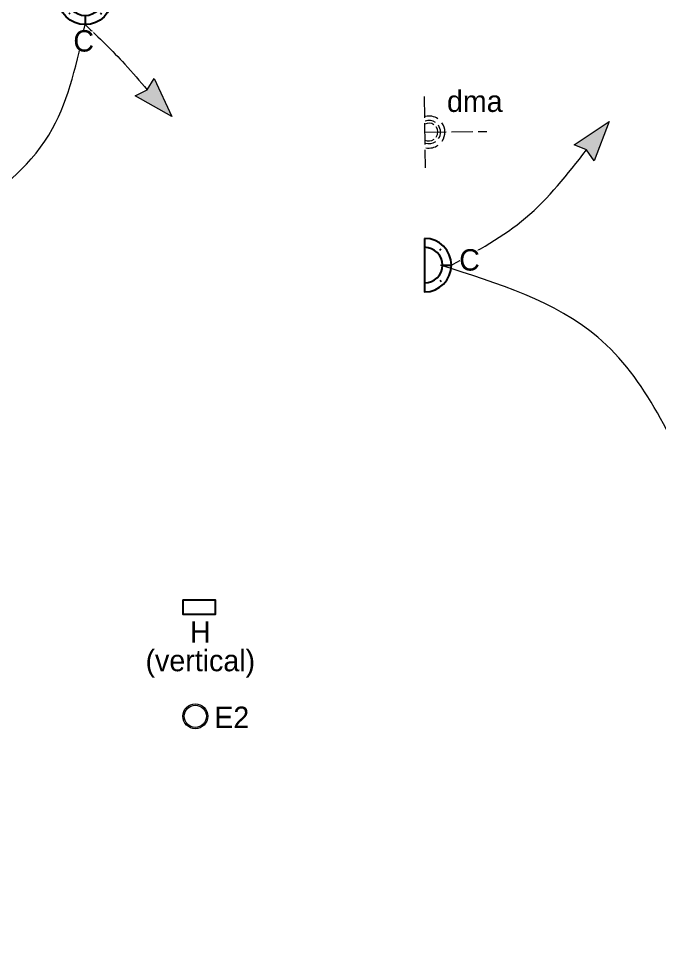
# Model space of a CAD drawing. Header units: millimetres. Extents: x 454430 to 532383, y -370512 to -310890.
# Drawn here: x 470912 to 474512, y -340814 to -335646 of the extents above; entities that cross this region are included whole.
import ezdxf
from ezdxf import colors
from ezdxf.entities.mleader import LeaderData, LeaderLine
from ezdxf.math import Vec2, Vec3

# ---------------------------------------------------------------- set-up
doc = ezdxf.new("R2010")
doc.units = ezdxf.units.MM
for name, pattern in [('ACAD_ISO02W100', [15, 12, -3]), ('prlm_ef', [0.165, 0.1, -0.065]), ('prlm_gaz', [36, 24, -3, 0, -3, 0, -3, 0, -3])]:
    doc.linetypes.add(name, pattern=pattern)
doc.layers.add('_GAZELEC-RESERVATION', color=1, linetype='Continuous', lineweight=18)
for name, color, linetype in [('prlm-EAU-EF', 161, 'Continuous'), ('prlm-ELEC-CFO', 201, 'Continuous'), ('prlm-GAZ', 20, 'Continuous')]:
    doc.layers.add(name, color=color, linetype=linetype)
doc.styles.add('prlm-elec-cfo', font='comic.ttf', dxfattribs={"height": 12})
doc.styles.get("Standard").update_dxf_attribs({"font": 'arial.ttf'})

# ---------------------------------------------------------------- blocks, each defined once
blk = doc.blocks.new('xi.dma')
at = {"layer": 'prlm-ELEC-CFO', "color": 0, "linetype": 'ACAD_ISO02W100', "lineweight": 5, "flags": 128}
for points in [[(0, 0), (0, 35)], [(-20, 0), (20, 0)]]:
    blk.add_lwpolyline(points, dxfattribs=at)
at = {"layer": 'prlm-ELEC-CFO', "color": 0, "linetype": 'ByBlock', "lineweight": 5}
for radius, start, end in [(9, 55, 125), (9, 145, 191.803), (6.5, 145, 199.0387), (5, 145, 207.3745), (6.5, 55, 125), (5, 55, 125), (5, 332.6255, 35), (6.5, 340.9613, 35), (9, 348.197, 35)]:
    blk.add_arc((0, 2.41), radius, start, end, dxfattribs=at)
blk = doc.blocks.new('xi.fl')
at = {"layer": 'prlm-ELEC-CFO'}
blk.add_hatch(color=0, dxfattribs=at).paths.add_polyline_path([(20.38, 0), (-1.98, -7.2), (0, 0), (-1.98, 7.2)])
at = {"layer": 'prlm-ELEC-CFO', "color": 0, "lineweight": 5}
blk.add_lwpolyline([(20.38, 0), (-1.98, -7.2), (0, 0), (-1.98, 7.2)], close=True, dxfattribs=at)
blk = doc.blocks.new('xi.lumC')
at = {"layer": 'prlm-ELEC-CFO', "color": 0, "linetype": 'ByBlock', "flags": 128}
blk.add_lwpolyline([(-15, 0), (15, 0, 1)], format="xyb", close=True, dxfattribs=at)
at = {"layer": 'prlm-ELEC-CFO', "color": 0}
for points in [[(0, 10), (0, 15)], [(-8.49, 8.49), (-9.19, 9.19)], [(8.49, 8.49), (9.19, 9.19)]]:
    blk.add_lwpolyline(points, dxfattribs=at)
blk.add_arc((0, 0), 10, 0, 180, dxfattribs=at)
blk = doc.blocks.new('xi.lumE')
at = {"layer": 'prlm-ELEC-CFO', "color": 0, "linetype": 'ByBlock', "lineweight": 13}
for radius in [7, 6.25]:
    blk.add_circle((0, 0), radius, dxfattribs=at)

msp = doc.modelspace()

# ---------------------------------------------------------------- linework, layer by layer
at = {"layer": 'prlm-EAU-EF', "linetype": 'prlm_ef'}
msp.add_spline([(469569.9, -337955), (469358.1, -337959.6), (469157, -338026), (469032, -338095.7), (468911.8, -338282.3), (468808.1, -338628.6), (468787.2, -338772.7), (468733, -339298.5), (468701.7, -339648.8), (468701.7, -340119.2), (468701.7, -341477.8), (468701.7, -342357.3), (468701.7, -342970.9), (468701.7, -344403.9), (468701.7, -345978.2), (468701.7, -347401.2), (468701.7, -349080.2), (468701.7, -349567.7), (468761.2, -350207.6), (468761.2, -350711.9), (468761.2, -351352.1), (468761.2, -352112.3), (468761.2, -353908.8), (468761.2, -356396.4), (468761.2, -358086.2), (468761.2, -360937.3), (468761.2, -361178.1), (468741.6, -362017), (468834, -362459.5), (469206.5, -362938.1), (469650.7, -363152.4), (470100.8, -363225.7), (470487.6, -363207.9), (470817.5, -363005.9), (470949.6, -362785.8), (470949.6, -362519.6), (470846.5, -362343.8), (470615.4, -362209.4), (470224.6, -362143.1)], degree=3, dxfattribs=at)
at = {"layer": 'prlm-ELEC-CFO'}
msp.add_lwpolyline([(471834.9, -338907.4), (471834.9, -338988.1), (472018.5, -338988.1), (472018.5, -338910.9), (471834.9, -338910.9)], dxfattribs=at)
at = {"layer": 'prlm-ELEC-CFO', "lineweight": 13}
for points in [[(469936.6, -337045.2), (471103.6, -336264.6), (471286.6, -335681)], [(471286.6, -335681), (471510.3, -335903.1), (471634.8, -336047)], [(473342.7, -337030.6), (473759.8, -336765.1), (474101.4, -336384.3)], [(474749, -338381), (474164.6, -337434.7), (473281.5, -337030.6)]]:
    msp.add_spline(points, degree=3, dxfattribs=at)

# ---------------------------------------------------------------- block references
at = {"layer": 'prlm-ELEC-CFO', "yscale": 10, "zscale": 10}
for name, p, xscale, rotation in [('xi.lumC', (471286.6, -335531), -10, 180.0011952108885), ('xi.fl', (471634.8, -336047), 10, 312.6319401446713), ('xi.fl', (474101.4, -336384.3), 10, 51.37342669912007), ('xi.lumC', (473192.7, -337030.5), 10, 269.9872816655126)]:
    msp.add_blockref(name, p, dxfattribs=dict(at, xscale=xscale, rotation=rotation))
at = {"layer": 'prlm-ELEC-CFO', "xscale": 10, "yscale": 10, "zscale": 10}
msp.add_blockref('xi.lumE', (471905.2, -339561.6), dxfattribs=at)

# ---------------------------------------------------------------- texts
at = {"layer": 'prlm-ELEC-CFO', "lineweight": 20, "char_height": 120, "attachment_point": 2, "line_spacing_factor": 0.8, "style": 'prlm-elec-cfo', "bg_fill": 3, "box_fill_scale": 0.95, "bg_fill_color": 256, "bg_fill_transparency": 0}
for s, insert in [('dma', (473474.2, -336050.9)), ('H\\P(vertical)', (471933.4, -339028.9)), ('E2', (472109.9, -339507.3))]:
    msp.add_mtext(s, dxfattribs=dict(at, insert=insert))

# ---------------------------------------------------------------- next in the draw order: block references
at = {"layer": 'prlm-ELEC-CFO', "xscale": 10, "yscale": 10, "zscale": 10, "rotation": 270.6450845547141}
msp.add_blockref('xi.dma', (473192.7, -336284.1), dxfattribs=at)

# ---------------------------------------------------------------- next in the draw order: texts
at = {"layer": 'prlm-ELEC-CFO', "lineweight": 20, "char_height": 120, "attachment_point": 2, "line_spacing_factor": 0.8, "style": 'prlm-elec-cfo', "bg_fill": 3, "box_fill_scale": 0.95, "bg_fill_color": 256, "bg_fill_transparency": 0}
for insert in [(471278.5, -335712.3), (473444.7, -336941)]:
    msp.add_mtext('C', dxfattribs=dict(at, insert=insert))

# ---------------------------------------------------------------- next in the draw order: leaders
at = {"layer": '_GAZELEC-RESERVATION', "color": 6}
ml = msp.add_multileader_mtext('Standard', dxfattribs=at)
ml.set_content('résa n°65\\P200x200 en dalle haute', color=6)
ml.set_leader_properties()
ml.build(insert=Vec2(0, 0))
ml.multileader.update_dxf_attribs({"has_text_frame": 1, "arrow_head_size": 80, "scale": 20})
ctx = ml.context
ctx.base_point, ctx.scale, ctx.char_height, ctx.arrow_head_size, ctx.landing_gap_size, ctx.plane_origin = Vec3(467973.2, -336040.4), 20, 80, 80, 40, Vec3(462422.9, -335842)
notes = []
notes.append((ctx, [(0, (1, 1, 0), (469297.2, -336040.4), (-1, 0), 89.8, [(0, [(469554.7, -336477)], 0, [])])]))
ctx.mtext.insert, ctx.mtext.width, ctx.mtext.flow_direction = Vec3(468013.2, -335999.7), 1568.85, 5
ml = msp.add_multileader_mtext('Standard', dxfattribs=at)
ml.set_content('résa n°46\\P150x150 en dalle haute', color=6)
ml.set_leader_properties()
ml.build(insert=Vec2(0, 0))
ml.multileader.update_dxf_attribs({"has_text_frame": 1, "arrow_head_size": 80, "scale": 20})
ctx = ml.context
ctx.base_point, ctx.scale, ctx.char_height, ctx.arrow_head_size, ctx.landing_gap_size, ctx.plane_origin = Vec3(465887.5, -339736.8), 20, 80, 80, 40, Vec3(460959, -338578.6)
notes.append((ctx, [(1, (1, 1, 0), (465797.6, -339736.8), (1, 0), 89.8, [(0, [(465669.8, -339001.2)], 0, [])])]))
ctx.mtext.insert, ctx.mtext.width, ctx.mtext.flow_direction = Vec3(465927.5, -339696.1), 1568.85, 5
for ctx, leaders in notes:
    for number, flags, end, landing, length, lines in leaders:
        leader = LeaderData()
        leader.index, (leader.has_last_leader_line, leader.has_dogleg_vector, leader.attachment_direction) = number, flags
        leader.last_leader_point, leader.dogleg_vector, leader.dogleg_length = Vec3(end), Vec3(landing), length
        for number, points, colour, breaks in lines:
            line = LeaderLine()
            line.index, line.vertices, line.color, line.breaks = number, Vec3.list(points), colors.encode_raw_color(colour), breaks
            leader.lines.append(line)
        ctx.leaders.append(leader)

# ---------------------------------------------------------------- next in the draw order: linework, layer by layer
at = {"layer": 'prlm-EAU-EF', "linetype": 'prlm_ef'}
msp.add_spline([(469528, -337277.7), (469308.5, -337255), (469005.3, -337112.1), (468641, -336648.6), (468530, -336366.6), (468472.3, -335846.8), (468472.3, -335336.7), (468472.3, -334062.7), (468487.2, -332197.6), (468487.2, -331312.8), (468507, -330336.6), (468539.1, -328799.2), (468539.1, -327899.8), (468600.6, -327273.5), (468738.4, -326998.3), (471772.9, -323732.1), (472752.6, -323397), (473066.2, -323397)], degree=3, dxfattribs=at)
at = {"layer": 'prlm-GAZ', "linetype": 'prlm_gaz', "ltscale": 0.8}
msp.add_spline([(469528.4, -336924.6), (469345.5, -336924.6), (468783.7, -336791.9), (468630.4, -336538.8), (468516.2, -336066), (468501.2, -334998.8), (468501.2, -334176.3), (468526, -332450.7), (468563, -330425.4), (468616.5, -328036.4), (468628.4, -327380.6), (468741.4, -327075.3), (468928.1, -326772.3), (469170.4, -326393), (470628.1, -324666.3), (471996.5, -323685.9), (472647.6, -323468.4), (473028.9, -323477.7)], degree=3, dxfattribs=at)

doc.saveas('drawing.dxf')
